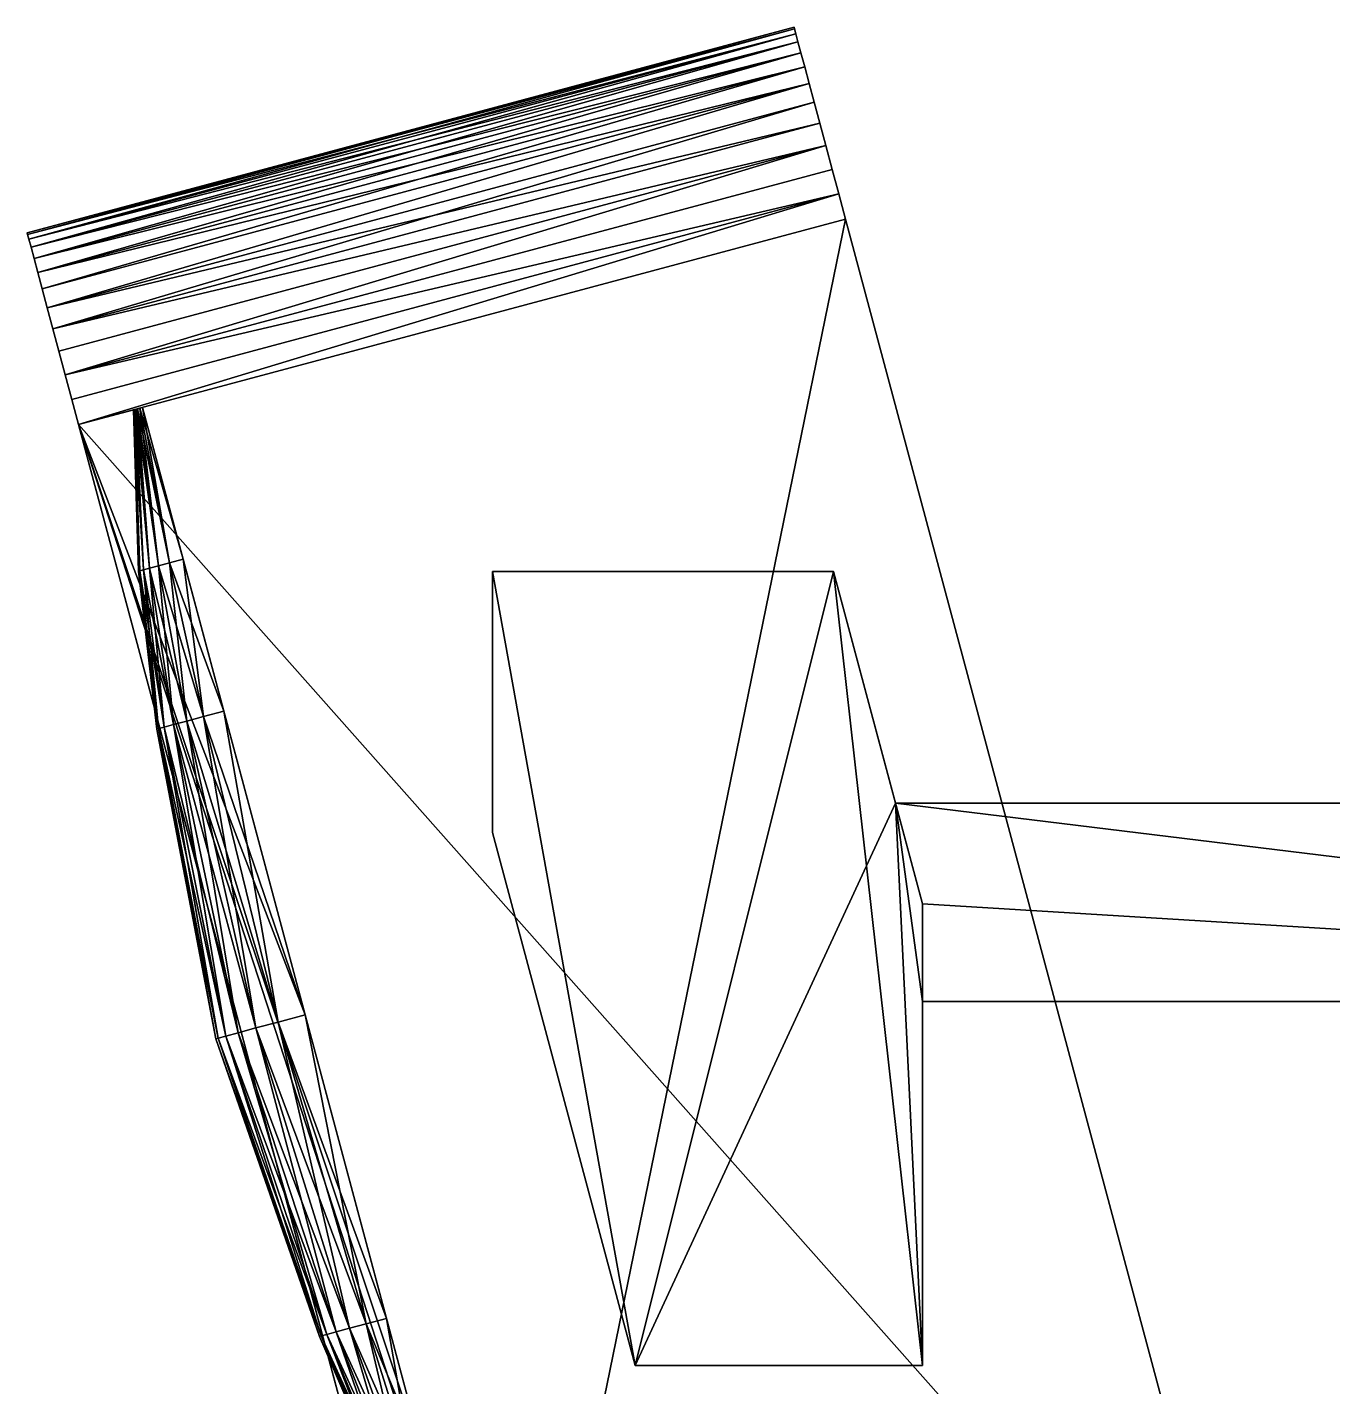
# Model space of a CAD drawing. Extents: x -32 to 38.3, y -16.7 to 82.8.
# Drawn here: x -28.55 to -8.81, y 62.29 to 82.83 of the extents above; entities that cross this region are included whole.
import ezdxf

# ---------------------------------------------------------------- set-up
doc = ezdxf.new("R2010")
doc.units = 0
doc.header["$MEASUREMENT"] = 0
doc.layers.add('STL2DXF', color=7, linetype='Continuous')

msp = doc.modelspace()

# ---------------------------------------------------------------- linework, layer by layer
at = {"layer": 'STL2DXF'}
for points in [[(-16.947, 82.807, 7.608), (-28.545, 79.726, 8), (-16.954, 82.832, 8)], [(-28.539, 79.701, 22.392), (-16.954, 82.832, 22), (-28.545, 79.726, 22)], [(-28.545, 79.726, 22), (-16.954, 82.832, 8), (-28.545, 79.726, 8)], [(-16.954, 82.832, 8), (-28.545, 79.726, 22), (-16.954, 82.832, 22)], [(-28.545, 79.726, 8), (-16.947, 82.807, 7.608), (-28.539, 79.701, 7.608)], [(-16.954, 82.832, 22), (-28.539, 79.701, 22.392), (-16.947, 82.807, 22.392)], [(-28.519, 79.628, 22.776), (-16.947, 82.807, 22.392), (-28.539, 79.701, 22.392)], [(-16.928, 82.733, 7.224), (-28.539, 79.701, 7.608), (-16.947, 82.807, 7.608)], [(-16.947, 82.807, 22.392), (-28.519, 79.628, 22.776), (-16.928, 82.733, 22.776)], [(-16.947, 82.807, 22.392), (-16.947, 82.807, 7.608), (-16.954, 82.832, 8)], [(-16.947, 82.807, 22.392), (-16.954, 82.832, 8), (-16.954, 82.832, 22)], [(-16.928, 82.733, 22.776), (-16.928, 82.733, 7.224), (-16.947, 82.807, 7.608)], [(-16.928, 82.733, 22.776), (-16.947, 82.807, 7.608), (-16.947, 82.807, 22.392)], [(-28.539, 79.701, 7.608), (-16.928, 82.733, 7.224), (-28.519, 79.628, 7.224)], [(-16.895, 82.612, 6.852), (-28.519, 79.628, 7.224), (-16.928, 82.733, 7.224)], [(-28.486, 79.506, 23.148), (-16.928, 82.733, 22.776), (-28.519, 79.628, 22.776)], [(-28.519, 79.628, 7.224), (-16.895, 82.612, 6.852), (-28.486, 79.506, 6.852)], [(-16.928, 82.733, 22.776), (-28.486, 79.506, 23.148), (-16.895, 82.612, 23.148)], [(-16.85, 82.444, 6.5), (-28.486, 79.506, 6.852), (-16.895, 82.612, 6.852)], [(-28.441, 79.338, 23.5), (-16.895, 82.612, 23.148), (-28.486, 79.506, 23.148)], [(-16.895, 82.612, 23.148), (-28.441, 79.338, 23.5), (-16.85, 82.444, 23.5)], [(-16.895, 82.612, 23.148), (-16.895, 82.612, 6.852), (-16.928, 82.733, 7.224)], [(-16.895, 82.612, 23.148), (-16.928, 82.733, 7.224), (-16.928, 82.733, 22.776)], [(-16.85, 82.444, 23.5), (-16.85, 82.444, 6.5), (-16.895, 82.612, 6.852)], [(-16.85, 82.444, 23.5), (-16.895, 82.612, 6.852), (-16.895, 82.612, 23.148)], [(-28.486, 79.506, 6.852), (-16.85, 82.444, 6.5), (-28.441, 79.338, 6.5)], [(-28.385, 79.127, 23.826), (-16.85, 82.444, 23.5), (-28.441, 79.338, 23.5)], [(-16.794, 82.233, 6.174), (-28.441, 79.338, 6.5), (-16.85, 82.444, 6.5)], [(-16.85, 82.444, 23.5), (-28.385, 79.127, 23.826), (-16.794, 82.233, 23.826)], [(-16.794, 82.233, 23.826), (-16.794, 82.233, 6.174), (-16.85, 82.444, 6.5)], [(-16.794, 82.233, 23.826), (-16.85, 82.444, 6.5), (-16.85, 82.444, 23.5)], [(-28.441, 79.338, 6.5), (-16.794, 82.233, 6.174), (-28.385, 79.127, 6.174)], [(-16.727, 81.983, 5.879), (-28.385, 79.127, 6.174), (-16.794, 82.233, 6.174)], [(-28.318, 78.878, 24.121), (-16.794, 82.233, 23.826), (-28.385, 79.127, 23.826)], [(-16.794, 82.233, 23.826), (-28.318, 78.878, 24.121), (-16.727, 81.983, 24.121)], [(-16.727, 81.983, 24.121), (-16.727, 81.983, 5.879), (-16.794, 82.233, 6.174)], [(-16.727, 81.983, 24.121), (-16.794, 82.233, 6.174), (-16.794, 82.233, 23.826)], [(-28.385, 79.127, 6.174), (-16.727, 81.983, 5.879), (-28.318, 78.878, 5.879)], [(-16.727, 81.983, 5.879), (-28.241, 78.593, 5.62), (-28.318, 78.878, 5.879)], [(-28.241, 78.593, 24.38), (-16.727, 81.983, 24.121), (-28.318, 78.878, 24.121)], [(-28.241, 78.593, 5.62), (-16.727, 81.983, 5.879), (-16.65, 81.698, 5.62)], [(-16.727, 81.983, 24.121), (-28.241, 78.593, 24.38), (-16.65, 81.698, 24.38)], [(-16.65, 81.698, 24.38), (-16.65, 81.698, 5.62), (-16.727, 81.983, 5.879)], [(-16.65, 81.698, 24.38), (-16.727, 81.983, 5.879), (-16.727, 81.983, 24.121)], [(-28.241, 78.593, 24.38), (-16.566, 81.383, 24.598), (-16.65, 81.698, 24.38)], [(-16.65, 81.698, 5.62), (-28.157, 78.277, 5.402), (-28.241, 78.593, 5.62)], [(-28.157, 78.277, 5.402), (-16.65, 81.698, 5.62), (-16.566, 81.383, 5.402)], [(-16.566, 81.383, 24.598), (-16.566, 81.383, 5.402), (-16.65, 81.698, 5.62)], [(-16.566, 81.383, 24.598), (-16.65, 81.698, 5.62), (-16.65, 81.698, 24.38)], [(-16.566, 81.383, 24.598), (-28.241, 78.593, 24.38), (-28.157, 78.277, 24.598)], [(-28.157, 78.277, 24.598), (-16.475, 81.043, 24.772), (-16.566, 81.383, 24.598)], [(-16.475, 81.043, 5.228), (-28.157, 78.277, 5.402), (-16.566, 81.383, 5.402)], [(-16.475, 81.043, 24.772), (-16.475, 81.043, 5.228), (-16.566, 81.383, 5.402)], [(-16.475, 81.043, 24.772), (-16.566, 81.383, 5.402), (-16.566, 81.383, 24.598)], [(-16.475, 81.043, 24.772), (-28.157, 78.277, 24.598), (-28.066, 77.937, 24.772)], [(-28.157, 78.277, 5.402), (-16.475, 81.043, 5.228), (-28.066, 77.937, 5.228)], [(-16.475, 81.043, 5.228), (-27.97, 77.578, 5.102), (-28.066, 77.937, 5.228)], [(-27.97, 77.578, 24.898), (-16.475, 81.043, 24.772), (-28.066, 77.937, 24.772)], [(-27.97, 77.578, 5.102), (-16.475, 81.043, 5.228), (-16.379, 80.684, 5.102)], [(-16.475, 81.043, 24.772), (-27.97, 77.578, 24.898), (-16.379, 80.684, 24.898)], [(-16.379, 80.684, 24.898), (-16.379, 80.684, 5.102), (-16.475, 81.043, 5.228)], [(-16.379, 80.684, 24.898), (-16.475, 81.043, 5.228), (-16.475, 81.043, 24.772)], [(-16.279, 80.313, 5.026), (-27.97, 77.578, 5.102), (-16.379, 80.684, 5.102)], [(-27.97, 77.578, 24.898), (-16.279, 80.313, 24.974), (-16.379, 80.684, 24.898)], [(-16.279, 80.313, 24.974), (-16.279, 80.313, 5.026), (-16.379, 80.684, 5.102)], [(-16.279, 80.313, 24.974), (-16.379, 80.684, 5.102), (-16.379, 80.684, 24.898)], [(-27.97, 77.578, 5.102), (-16.279, 80.313, 5.026), (-27.87, 77.207, 5.026)], [(-16.279, 80.313, 24.974), (-27.97, 77.578, 24.898), (-27.87, 77.207, 24.974)], [(-27.769, 76.828, 25), (-16.279, 80.313, 24.974), (-27.87, 77.207, 24.974)], [(-16.279, 80.313, 5.026), (-27.769, 76.828, 5), (-27.87, 77.207, 5.026)], [(-16.279, 80.313, 24.974), (-27.769, 76.828, 25), (-16.178, 79.934, 25)], [(-27.769, 76.828, 5), (-16.279, 80.313, 5.026), (-16.178, 79.934, 5)], [(-16.178, 79.934, 25), (-16.178, 79.934, 5), (-16.279, 80.313, 5.026)], [(-16.178, 79.934, 25), (-16.279, 80.313, 5.026), (-16.279, 80.313, 24.974)], [(-16.178, 79.934, 5), (-21.557, 53.646, 5), (-27.769, 76.828, 5)], [(-27.769, 76.828, 25), (-9.966, 56.752, 25), (-16.178, 79.934, 25)], [(-21.557, 53.646, 5), (-16.178, 79.934, 5), (-9.966, 56.752, 5)], [(-9.966, 56.752, 25), (-9.966, 56.752, 5), (-16.178, 79.934, 5)], [(-9.966, 56.752, 25), (-16.178, 79.934, 5), (-16.178, 79.934, 25)], [(-28.539, 79.701, 7.608), (-28.539, 79.701, 22.392), (-28.545, 79.726, 22)], [(-28.539, 79.701, 7.608), (-28.545, 79.726, 22), (-28.545, 79.726, 8)], [(-28.519, 79.628, 7.224), (-28.519, 79.628, 22.776), (-28.539, 79.701, 22.392)], [(-28.519, 79.628, 7.224), (-28.539, 79.701, 22.392), (-28.539, 79.701, 7.608)], [(-28.486, 79.506, 6.852), (-28.486, 79.506, 23.148), (-28.519, 79.628, 22.776)], [(-28.486, 79.506, 6.852), (-28.519, 79.628, 22.776), (-28.519, 79.628, 7.224)], [(-28.441, 79.338, 6.5), (-28.441, 79.338, 23.5), (-28.486, 79.506, 23.148)], [(-28.441, 79.338, 6.5), (-28.486, 79.506, 23.148), (-28.486, 79.506, 6.852)], [(-28.385, 79.127, 6.174), (-28.385, 79.127, 23.826), (-28.441, 79.338, 23.5)], [(-28.385, 79.127, 6.174), (-28.441, 79.338, 23.5), (-28.441, 79.338, 6.5)], [(-28.318, 78.878, 5.879), (-28.318, 78.878, 24.121), (-28.385, 79.127, 23.826)], [(-28.318, 78.878, 5.879), (-28.385, 79.127, 23.826), (-28.385, 79.127, 6.174)], [(-28.241, 78.593, 5.62), (-28.241, 78.593, 24.38), (-28.318, 78.878, 24.121)], [(-28.241, 78.593, 5.62), (-28.318, 78.878, 24.121), (-28.318, 78.878, 5.879)], [(-28.157, 78.277, 5.402), (-28.157, 78.277, 24.598), (-28.241, 78.593, 24.38)], [(-28.157, 78.277, 5.402), (-28.241, 78.593, 24.38), (-28.241, 78.593, 5.62)], [(-28.066, 77.937, 5.228), (-28.066, 77.937, 24.772), (-28.157, 78.277, 24.598)], [(-28.066, 77.937, 5.228), (-28.157, 78.277, 24.598), (-28.157, 78.277, 5.402)], [(-27.97, 77.578, 5.102), (-27.97, 77.578, 24.898), (-28.066, 77.937, 24.772)], [(-27.97, 77.578, 5.102), (-28.066, 77.937, 24.772), (-28.066, 77.937, 5.228)], [(-27.87, 77.207, 5.026), (-27.87, 77.207, 24.974), (-27.97, 77.578, 24.898)], [(-27.87, 77.207, 5.026), (-27.97, 77.578, 24.898), (-27.97, 77.578, 5.102)], [(-27.769, 76.828, 22), (-27.769, 76.828, 25), (-27.87, 77.207, 24.974)], [(-27.769, 76.828, 22), (-27.87, 77.207, 24.974), (-27.769, 76.828, 8)], [(-27.769, 76.828, 8), (-27.87, 77.207, 24.974), (-27.769, 76.828, 5)], [(-27.769, 76.828, 5), (-27.87, 77.207, 24.974), (-27.87, 77.207, 5.026)], [(-26.803, 77.087, 22), (-24.344, 67.911, 22), (-27.769, 76.828, 22)], [(-27.769, 76.828, 8), (-24.344, 67.911, 8), (-26.803, 77.087, 8)], [(-26.844, 77.076, 9.12), (-27.769, 76.828, 8), (-26.803, 77.087, 8)], [(-27.769, 76.828, 22), (-26.844, 77.076, 20.88), (-26.803, 77.087, 22)], [(-27.769, 76.828, 8), (-26.844, 77.076, 9.12), (-27.769, 76.828, 22)], [(-27.769, 76.828, 22), (-26.844, 77.076, 9.12), (-26.877, 77.067, 10.265)], [(-27.769, 76.828, 22), (-26.877, 77.067, 19.735), (-26.844, 77.076, 20.88)], [(-27.769, 76.828, 22), (-26.877, 77.067, 10.265), (-26.904, 77.06, 11.431)], [(-27.769, 76.828, 22), (-26.904, 77.06, 18.569), (-26.877, 77.067, 19.735)], [(-27.769, 76.828, 22), (-26.904, 77.06, 11.431), (-26.923, 77.055, 12.612)], [(-27.769, 76.828, 22), (-26.923, 77.055, 17.388), (-26.904, 77.06, 18.569)], [(-27.769, 76.828, 22), (-26.923, 77.055, 12.612), (-26.934, 77.052, 13.803)], [(-27.769, 76.828, 22), (-26.934, 77.052, 16.197), (-26.923, 77.055, 17.388)], [(-27.769, 76.828, 22), (-26.934, 77.052, 13.803), (-26.938, 77.051, 15)], [(-27.769, 76.828, 22), (-26.938, 77.051, 15), (-26.934, 77.052, 16.197)], [(-26.938, 77.051, 15), (-26.934, 77.052, 13.803), (-26.845, 74.617, 13.803)], [(-26.938, 77.051, 15), (-26.864, 74.612, 15), (-26.934, 77.052, 16.197)], [(-26.938, 77.051, 15), (-26.845, 74.617, 13.803), (-26.864, 74.612, 15)], [(-26.934, 77.052, 16.197), (-26.845, 74.617, 16.197), (-26.923, 77.055, 17.388)], [(-26.923, 77.055, 12.612), (-26.788, 74.632, 12.612), (-26.934, 77.052, 13.803)], [(-26.934, 77.052, 16.197), (-26.864, 74.612, 15), (-26.845, 74.617, 16.197)], [(-26.934, 77.052, 13.803), (-26.788, 74.632, 12.612), (-26.845, 74.617, 13.803)], [(-26.904, 77.06, 18.569), (-26.923, 77.055, 17.388), (-26.788, 74.632, 17.388)], [(-26.904, 77.06, 11.431), (-26.694, 74.658, 11.431), (-26.923, 77.055, 12.612)], [(-26.923, 77.055, 17.388), (-26.845, 74.617, 16.197), (-26.788, 74.632, 17.388)], [(-26.923, 77.055, 12.612), (-26.694, 74.658, 11.431), (-26.788, 74.632, 12.612)], [(-26.904, 77.06, 18.569), (-26.694, 74.658, 18.569), (-26.877, 77.067, 19.735)], [(-26.904, 77.06, 11.431), (-26.877, 77.067, 10.265), (-26.562, 74.693, 10.265)], [(-26.904, 77.06, 18.569), (-26.788, 74.632, 17.388), (-26.694, 74.658, 18.569)], [(-26.904, 77.06, 11.431), (-26.562, 74.693, 10.265), (-26.694, 74.658, 11.431)], [(-26.844, 77.076, 9.12), (-26.393, 74.738, 9.12), (-26.877, 77.067, 10.265)], [(-26.844, 77.076, 20.88), (-26.877, 77.067, 19.735), (-26.562, 74.693, 19.735)], [(-26.877, 77.067, 10.265), (-26.393, 74.738, 9.12), (-26.562, 74.693, 10.265)], [(-26.877, 77.067, 19.735), (-26.694, 74.658, 18.569), (-26.562, 74.693, 19.735)], [(-26.844, 77.076, 9.12), (-26.803, 77.087, 8), (-26.188, 74.793, 8)], [(-26.844, 77.076, 20.88), (-26.393, 74.738, 20.88), (-26.803, 77.087, 22)], [(-26.844, 77.076, 20.88), (-26.562, 74.693, 19.735), (-26.393, 74.738, 20.88)], [(-26.844, 77.076, 9.12), (-26.188, 74.793, 8), (-26.393, 74.738, 9.12)], [(-24.344, 67.911, 22), (-26.803, 77.087, 22), (-26.188, 74.793, 22)], [(-26.803, 77.087, 8), (-24.344, 67.911, 8), (-26.188, 74.793, 8)], [(-26.803, 77.087, 22), (-26.393, 74.738, 20.88), (-26.188, 74.793, 22)], [(-27.769, 76.828, 22), (-21.885, 58.735, 22), (-22.851, 58.476, 22)], [(-21.885, 58.735, 22), (-27.769, 76.828, 22), (-22.5, 61.029, 22)], [(-22.5, 61.029, 22), (-27.769, 76.828, 22), (-24.344, 67.911, 22)], [(-21.885, 58.735, 8), (-27.769, 76.828, 8), (-22.851, 58.476, 8)], [(-27.769, 76.828, 8), (-21.885, 58.735, 8), (-22.5, 61.029, 8)], [(-24.344, 67.911, 8), (-27.769, 76.828, 8), (-22.5, 61.029, 8)], [(-9.966, 56.752, 25), (-27.769, 76.828, 25), (-21.557, 53.646, 25)], [(-22.851, 58.476, 22), (-21.557, 53.646, 25), (-27.769, 76.828, 25)], [(-22.851, 58.476, 22), (-27.769, 76.828, 25), (-27.769, 76.828, 22)], [(-21.557, 53.646, 5), (-22.334, 56.544, 8), (-27.769, 76.828, 5)], [(-27.769, 76.828, 5), (-22.334, 56.544, 8), (-22.851, 58.476, 8)], [(-27.769, 76.828, 5), (-22.851, 58.476, 8), (-27.769, 76.828, 8)], [(-26.188, 74.793, 22), (-26.393, 74.738, 20.88), (-25.88, 72.417, 20.88)], [(-26.188, 74.793, 8), (-25.573, 72.499, 8), (-26.393, 74.738, 9.12)], [(-24.344, 67.911, 22), (-26.188, 74.793, 22), (-25.573, 72.499, 22)], [(-25.573, 72.499, 8), (-26.188, 74.793, 8), (-24.344, 67.911, 8)], [(-26.188, 74.793, 22), (-25.88, 72.417, 20.88), (-25.573, 72.499, 22)], [(-26.864, 74.612, 15), (-26.588, 72.227, 15), (-26.845, 74.617, 16.197)], [(-26.864, 74.612, 15), (-26.845, 74.617, 13.803), (-26.559, 72.235, 13.803)], [(-26.864, 74.612, 15), (-26.559, 72.235, 13.803), (-26.588, 72.227, 15)], [(-26.845, 74.617, 16.197), (-26.559, 72.235, 16.197), (-26.788, 74.632, 17.388)], [(-26.788, 74.632, 12.612), (-26.474, 72.258, 12.612), (-26.845, 74.617, 13.803)], [(-26.845, 74.617, 13.803), (-26.474, 72.258, 12.612), (-26.559, 72.235, 13.803)], [(-26.845, 74.617, 16.197), (-26.588, 72.227, 15), (-26.559, 72.235, 16.197)], [(-26.694, 74.658, 18.569), (-26.788, 74.632, 17.388), (-26.474, 72.258, 17.388)], [(-26.694, 74.658, 11.431), (-26.332, 72.296, 11.431), (-26.788, 74.632, 12.612)], [(-26.788, 74.632, 12.612), (-26.332, 72.296, 11.431), (-26.474, 72.258, 12.612)], [(-26.788, 74.632, 17.388), (-26.559, 72.235, 16.197), (-26.474, 72.258, 17.388)], [(-26.694, 74.658, 11.431), (-26.562, 74.693, 10.265), (-26.134, 72.349, 10.265)], [(-26.694, 74.658, 18.569), (-26.332, 72.296, 18.569), (-26.562, 74.693, 19.735)], [(-26.694, 74.658, 18.569), (-26.474, 72.258, 17.388), (-26.332, 72.296, 18.569)], [(-26.694, 74.658, 11.431), (-26.134, 72.349, 10.265), (-26.332, 72.296, 11.431)], [(-26.562, 74.693, 19.735), (-26.134, 72.349, 19.735), (-26.393, 74.738, 20.88)], [(-26.562, 74.693, 10.265), (-26.393, 74.738, 9.12), (-25.88, 72.417, 9.12)], [(-26.562, 74.693, 10.265), (-25.88, 72.417, 9.12), (-26.134, 72.349, 10.265)], [(-26.562, 74.693, 19.735), (-26.332, 72.296, 18.569), (-26.134, 72.349, 19.735)], [(-26.393, 74.738, 20.88), (-26.134, 72.349, 19.735), (-25.88, 72.417, 20.88)], [(-26.393, 74.738, 9.12), (-25.573, 72.499, 8), (-25.88, 72.417, 9.12)], [(-21.513, 74.61, 5), (-21.513, 70.664, 1), (-21.513, 70.664, 5)], [(-21.513, 70.664, 1), (-21.513, 74.61, 5), (-21.513, 74.61, 1)], [(-16.359, 74.61, 1), (-19.355, 62.61, 1), (-21.513, 74.61, 1)], [(-21.513, 74.61, 1), (-19.355, 62.61, 1), (-21.513, 70.664, 1)], [(-16.359, 74.61, 1), (-21.513, 74.61, 5), (-16.359, 74.61, 5)], [(-21.513, 74.61, 5), (-16.359, 74.61, 1), (-21.513, 74.61, 1)], [(-19.355, 62.61, 5), (-16.359, 74.61, 5), (-21.513, 74.61, 5)], [(-19.355, 62.61, 5), (-21.513, 74.61, 5), (-21.513, 70.664, 5)], [(-15.421, 71.11, 1), (-19.355, 62.61, 1), (-16.359, 74.61, 1)], [(-15.013, 62.61, 5), (-16.359, 74.61, 5), (-19.355, 62.61, 5)], [(-16.359, 74.61, 5), (-15.013, 62.61, 5), (-15.013, 69.588, 5)], [(-16.359, 74.61, 1), (-15.421, 71.11, 4), (-15.421, 71.11, 1)], [(-15.013, 69.588, 5), (-15.421, 71.11, 4), (-16.359, 74.61, 5)], [(-16.359, 74.61, 5), (-15.421, 71.11, 4), (-16.359, 74.61, 1)], [(-26.332, 72.296, 18.569), (-25.355, 67.64, 18.569), (-26.134, 72.349, 19.735)], [(-26.134, 72.349, 10.265), (-25.091, 67.711, 10.265), (-26.332, 72.296, 11.431)], [(-25.88, 72.417, 9.12), (-24.753, 67.801, 9.12), (-26.134, 72.349, 10.265)], [(-25.88, 72.417, 20.88), (-26.134, 72.349, 19.735), (-25.091, 67.711, 19.735)], [(-26.134, 72.349, 19.735), (-25.355, 67.64, 18.569), (-25.091, 67.711, 19.735)], [(-26.134, 72.349, 10.265), (-24.753, 67.801, 9.12), (-25.091, 67.711, 10.265)], [(-25.88, 72.417, 20.88), (-24.753, 67.801, 20.88), (-25.573, 72.499, 22)], [(-25.88, 72.417, 9.12), (-25.573, 72.499, 8), (-24.344, 67.911, 8)], [(-25.88, 72.417, 9.12), (-24.344, 67.911, 8), (-24.753, 67.801, 9.12)], [(-25.88, 72.417, 20.88), (-25.091, 67.711, 19.735), (-24.753, 67.801, 20.88)], [(-25.573, 72.499, 22), (-24.753, 67.801, 20.88), (-24.344, 67.911, 22)], [(-26.559, 72.235, 13.803), (-25.658, 67.559, 13.803), (-26.588, 72.227, 15)], [(-26.588, 72.227, 15), (-25.696, 67.549, 15), (-26.559, 72.235, 16.197)], [(-26.588, 72.227, 15), (-25.658, 67.559, 13.803), (-25.696, 67.549, 15)], [(-26.474, 72.258, 12.612), (-25.544, 67.589, 12.612), (-26.559, 72.235, 13.803)], [(-26.474, 72.258, 17.388), (-26.559, 72.235, 16.197), (-25.658, 67.559, 16.197)], [(-26.559, 72.235, 13.803), (-25.544, 67.589, 12.612), (-25.658, 67.559, 13.803)], [(-26.559, 72.235, 16.197), (-25.696, 67.549, 15), (-25.658, 67.559, 16.197)], [(-26.474, 72.258, 12.612), (-26.332, 72.296, 11.431), (-25.355, 67.64, 11.431)], [(-26.474, 72.258, 17.388), (-25.544, 67.589, 17.388), (-26.332, 72.296, 18.569)], [(-26.474, 72.258, 12.612), (-25.355, 67.64, 11.431), (-25.544, 67.589, 12.612)], [(-26.474, 72.258, 17.388), (-25.658, 67.559, 16.197), (-25.544, 67.589, 17.388)], [(-26.332, 72.296, 11.431), (-25.091, 67.711, 10.265), (-25.355, 67.64, 11.431)], [(-26.332, 72.296, 18.569), (-25.544, 67.589, 17.388), (-25.355, 67.64, 18.569)], [(-15.421, 71.11, 1), (-15.013, 62.61, 1), (-19.355, 62.61, 1)], [(10.34, 71.11, 4), (-15.421, 71.11, 1), (-15.421, 71.11, 4)], [(-15.421, 71.11, 1), (10.34, 71.11, 4), (10.34, 71.11, 1)], [(10.34, 71.11, 1), (9.097, 68.11, 1), (-15.421, 71.11, 1)], [(-15.421, 71.11, 1), (9.097, 68.11, 1), (-15.013, 68.11, 1)], [(-15.421, 71.11, 1), (-15.013, 68.11, 1), (-15.013, 62.61, 1)], [(9.097, 68.11, 4), (10.34, 71.11, 4), (-15.421, 71.11, 4)], [(9.097, 68.11, 4), (-15.421, 71.11, 4), (-15.013, 69.588, 4)], [(-15.421, 71.11, 4), (-15.013, 69.588, 5), (-15.013, 69.588, 4)], [(-21.513, 70.664, 5), (-19.355, 62.61, 1), (-19.355, 62.61, 5)], [(-19.355, 62.61, 1), (-21.513, 70.664, 5), (-21.513, 70.664, 1)], [(-15.013, 62.61, 5), (-15.013, 68.11, 4), (-15.013, 69.588, 5)], [(-15.013, 69.588, 5), (-15.013, 68.11, 4), (-15.013, 69.588, 4)], [(9.097, 68.11, 4), (-15.013, 69.588, 4), (-15.013, 68.11, 4)], [(-15.013, 68.11, 1), (-15.013, 62.61, 5), (-15.013, 62.61, 1)], [(-15.013, 62.61, 5), (-15.013, 68.11, 1), (-15.013, 68.11, 4)], [(-15.013, 68.11, 1), (9.097, 68.11, 4), (-15.013, 68.11, 4)], [(9.097, 68.11, 4), (-15.013, 68.11, 1), (9.097, 68.11, 1)], [(-25.091, 67.711, 19.735), (-23.675, 63.173, 19.735), (-24.753, 67.801, 20.88)], [(-25.091, 67.711, 10.265), (-24.753, 67.801, 9.12), (-23.422, 63.241, 9.12)], [(-24.344, 67.911, 8), (-23.115, 63.323, 8), (-24.753, 67.801, 9.12)], [(-24.344, 67.911, 22), (-24.753, 67.801, 20.88), (-23.422, 63.241, 20.88)], [(-24.753, 67.801, 20.88), (-23.675, 63.173, 19.735), (-23.422, 63.241, 20.88)], [(-24.753, 67.801, 9.12), (-23.115, 63.323, 8), (-23.422, 63.241, 9.12)], [(-23.115, 63.323, 22), (-22.5, 61.029, 22), (-24.344, 67.911, 22)], [(-23.115, 63.323, 8), (-24.344, 67.911, 8), (-22.5, 61.029, 8)], [(-24.344, 67.911, 22), (-23.422, 63.241, 20.88), (-23.115, 63.323, 22)], [(-25.658, 67.559, 13.803), (-25.544, 67.589, 12.612), (-24.015, 63.082, 12.612)], [(-25.658, 67.559, 16.197), (-24.1, 63.059, 16.197), (-25.544, 67.589, 17.388)], [(-25.544, 67.589, 17.388), (-24.015, 63.082, 17.388), (-25.355, 67.64, 18.569)], [(-25.355, 67.64, 11.431), (-23.873, 63.12, 11.431), (-25.544, 67.589, 12.612)], [(-25.544, 67.589, 17.388), (-24.1, 63.059, 16.197), (-24.015, 63.082, 17.388)], [(-25.544, 67.589, 12.612), (-23.873, 63.12, 11.431), (-24.015, 63.082, 12.612)], [(-25.091, 67.711, 19.735), (-25.355, 67.64, 18.569), (-23.873, 63.12, 18.569)], [(-25.091, 67.711, 10.265), (-23.675, 63.173, 10.265), (-25.355, 67.64, 11.431)], [(-25.355, 67.64, 11.431), (-23.675, 63.173, 10.265), (-23.873, 63.12, 11.431)], [(-25.355, 67.64, 18.569), (-24.015, 63.082, 17.388), (-23.873, 63.12, 18.569)], [(-25.091, 67.711, 19.735), (-23.873, 63.12, 18.569), (-23.675, 63.173, 19.735)], [(-25.091, 67.711, 10.265), (-23.422, 63.241, 9.12), (-23.675, 63.173, 10.265)], [(-25.658, 67.559, 13.803), (-24.1, 63.059, 13.803), (-25.696, 67.549, 15)], [(-25.658, 67.559, 16.197), (-25.696, 67.549, 15), (-24.129, 63.051, 15)], [(-25.696, 67.549, 15), (-24.1, 63.059, 13.803), (-24.129, 63.051, 15)], [(-25.658, 67.559, 16.197), (-24.129, 63.051, 15), (-24.1, 63.059, 16.197)], [(-25.658, 67.559, 13.803), (-24.015, 63.082, 12.612), (-24.1, 63.059, 13.803)], [(-23.115, 63.323, 8), (-22.5, 61.029, 8), (-23.422, 63.241, 9.12)], [(-23.115, 63.323, 22), (-23.422, 63.241, 20.88), (-22.705, 60.974, 20.88)], [(-23.115, 63.323, 22), (-22.705, 60.974, 20.88), (-22.5, 61.029, 22)], [(-24.1, 63.059, 13.803), (-24.015, 63.082, 12.612), (-23.1, 60.868, 12.612)], [(-24.1, 63.059, 16.197), (-23.157, 60.853, 16.197), (-24.015, 63.082, 17.388)], [(-23.873, 63.12, 18.569), (-24.015, 63.082, 17.388), (-23.1, 60.868, 17.388)], [(-23.873, 63.12, 11.431), (-23.005, 60.893, 11.431), (-24.015, 63.082, 12.612)], [(-24.015, 63.082, 12.612), (-23.005, 60.893, 11.431), (-23.1, 60.868, 12.612)], [(-24.015, 63.082, 17.388), (-23.157, 60.853, 16.197), (-23.1, 60.868, 17.388)], [(-23.675, 63.173, 10.265), (-22.873, 60.929, 10.265), (-23.873, 63.12, 11.431)], [(-23.675, 63.173, 19.735), (-23.873, 63.12, 18.569), (-23.005, 60.893, 18.569)], [(-23.873, 63.12, 11.431), (-22.873, 60.929, 10.265), (-23.005, 60.893, 11.431)], [(-23.873, 63.12, 18.569), (-23.1, 60.868, 17.388), (-23.005, 60.893, 18.569)], [(-23.675, 63.173, 19.735), (-22.873, 60.929, 19.735), (-23.422, 63.241, 20.88)], [(-23.675, 63.173, 10.265), (-23.422, 63.241, 9.12), (-22.705, 60.974, 9.12)], [(-23.675, 63.173, 19.735), (-23.005, 60.893, 18.569), (-22.873, 60.929, 19.735)], [(-23.675, 63.173, 10.265), (-22.705, 60.974, 9.12), (-22.873, 60.929, 10.265)], [(-23.422, 63.241, 9.12), (-22.5, 61.029, 8), (-22.705, 60.974, 9.12)], [(-23.422, 63.241, 20.88), (-22.873, 60.929, 19.735), (-22.705, 60.974, 20.88)], [(-24.129, 63.051, 15), (-24.1, 63.059, 13.803), (-23.157, 60.853, 13.803)], [(-24.129, 63.051, 15), (-23.176, 60.848, 15), (-24.1, 63.059, 16.197)], [(-24.129, 63.051, 15), (-23.157, 60.853, 13.803), (-23.176, 60.848, 15)], [(-24.1, 63.059, 16.197), (-23.176, 60.848, 15), (-23.157, 60.853, 16.197)], [(-24.1, 63.059, 13.803), (-23.1, 60.868, 12.612), (-23.157, 60.853, 13.803)], [(-19.355, 62.61, 1), (-15.013, 62.61, 5), (-19.355, 62.61, 5)], [(-15.013, 62.61, 5), (-19.355, 62.61, 1), (-15.013, 62.61, 1)]]:
    msp.add_3dface(points, dxfattribs=at)

doc.saveas('drawing.dxf')
